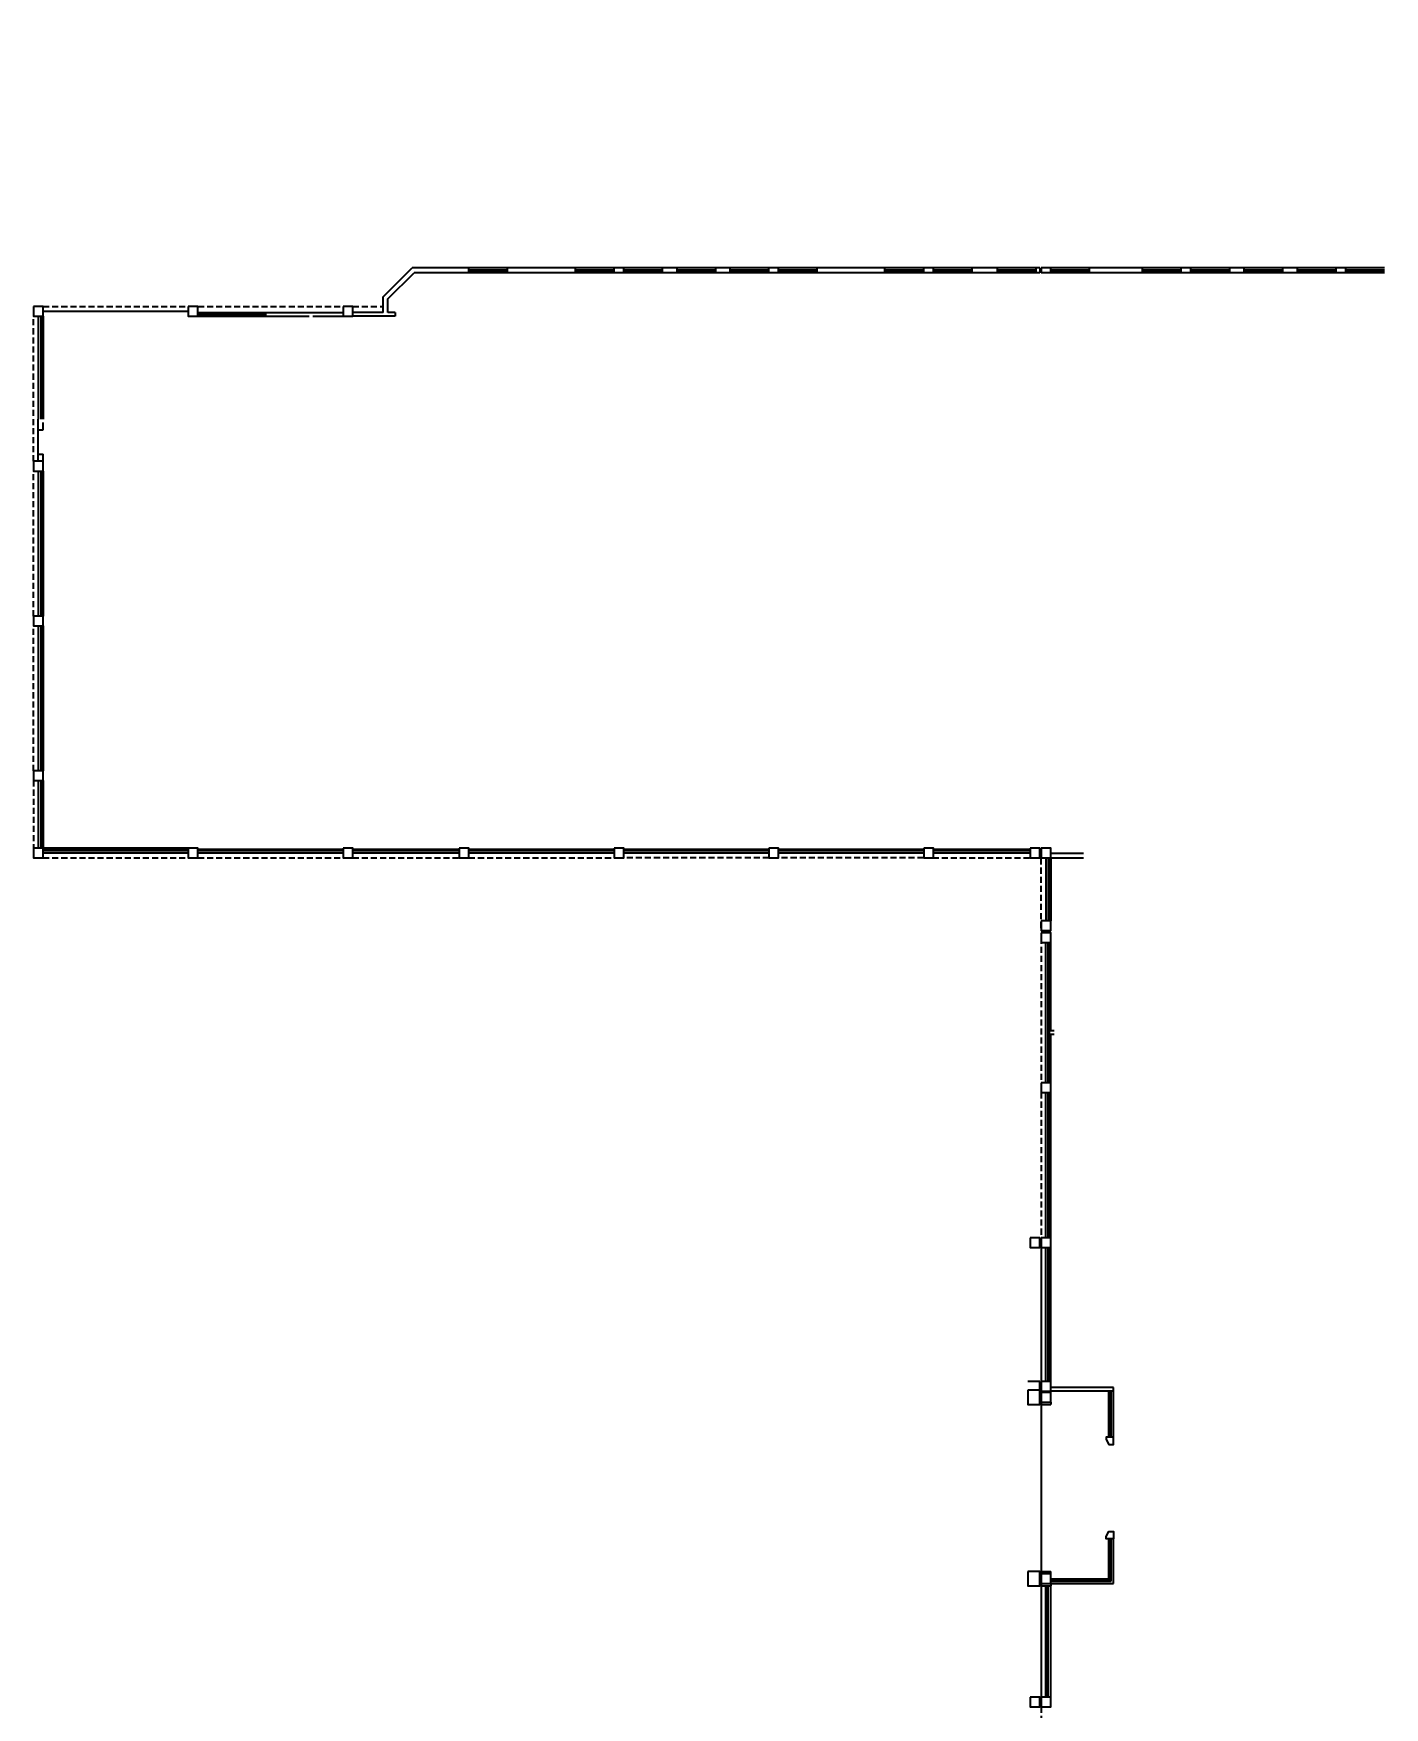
# Model space of a CAD drawing. Header units: metres. Extents: x 51 to 18146, y -212 to 18074.
# Drawn here: x 57.1 to 112.9, y 527.2 to 596.5 of the extents above; entities that cross this region are included whole.
import ezdxf

# ---------------------------------------------------------------- set-up
doc = ezdxf.new("R2010")
doc.units = ezdxf.units.M
doc.linetypes.add('HIDDEN', pattern=[0.375, 0.25, -0.125])
doc.layers.get('0').update_dxf_attribs({"color": 250})
for name, color, linetype in [('AY', 1, 'Continuous'), ('COL', 2, 'Continuous'), ('PA', 7, 'Continuous'), ('VE', 5, 'Continuous')]:
    doc.layers.add(name, color=color, linetype=linetype)
doc.layers.get('0').freeze()

# ---------------------------------------------------------------- blocks, each defined once
blk = doc.blocks.new('-COL40-')
at = {"color": 0}
blk.add_lwpolyline([(-0.2, 0.2), (-0.2, -0.2), (0.2, -0.2), (0.2, 0.2)], close=True, dxfattribs=at)

msp = doc.modelspace()

# ---------------------------------------------------------------- linework, layer by layer
at = {"layer": 'AY', "color": 0, "linetype": 'HIDDEN'}
for p, q in [((57.494, 585.166), (63.494, 585.166)), ((63.894, 585.166), (69.894, 585.166)), ((70.294, 585.166), (71.544, 585.166)), ((57.094, 578.766), (57.094, 584.766)), ((57.094, 572.366), (57.094, 578.366)), ((57.094, 565.966), (57.094, 571.966)), ((57.094, 565.566), (57.094, 562.766)), ((57.494, 562.366), (63.494, 562.366)), ((63.894, 562.366), (69.894, 562.366)), ((70.294, 562.366), (74.694, 562.366)), ((75.094, 562.366), (81.094, 562.366)), ((87.494, 562.366), (81.494, 562.366)), ((93.894, 562.366), (87.894, 562.366)), ((93.894, 562.366), (98.744, 562.366)), ((98.744, 559.466), (98.744, 562.366)), ((98.744, 559.066), (98.744, 553.066)), ((98.744, 552.666), (98.744, 546.666)), ((98.744, 527.266), (98.744, 521.016))]:
    msp.add_line(p, q, dxfattribs=at)
at = {"layer": 'AY', "color": 0}
for p, q in [((57.294, 579.066), (57.294, 580.066)), ((98.744, 546.266), (98.744, 540.266)), ((98.744, 539.766), (98.744, 532.866)), ((98.744, 532.266), (98.744, 527.666))]:
    msp.add_line(p, q, dxfattribs=at)
at = {"layer": 'COL', "color": 15}
for points in [[(98.194, 540.366), (98.194, 539.766), (98.694, 539.766), (98.694, 540.366)], [(98.194, 532.866), (98.194, 532.266), (98.694, 532.266), (98.694, 532.866)]]:
    msp.add_lwpolyline(points, close=True, dxfattribs=at)
at = {"layer": 'PA', "color": 0}
for p, q in [((71.544, 585.566), (72.744, 586.766)), ((71.744, 585.483), (72.827, 586.566)), ((75.094, 586.766), (72.744, 586.766)), ((75.094, 586.566), (72.827, 586.566)), ((75.094, 586.566), (75.094, 586.766)), ((76.694, 586.566), (76.694, 586.766)), ((79.494, 586.766), (76.694, 586.766)), ((79.494, 586.566), (76.694, 586.566)), ((79.494, 586.566), (79.494, 586.766)), ((81.494, 586.766), (81.094, 586.766)), ((81.094, 586.566), (81.094, 586.766)), ((81.494, 586.566), (81.094, 586.566)), ((81.494, 586.566), (81.494, 586.766)), ((83.094, 586.566), (83.094, 586.766)), ((83.694, 586.766), (83.094, 586.766)), ((83.694, 586.566), (83.094, 586.566)), ((83.694, 586.766), (83.694, 586.566)), ((85.894, 586.766), (85.294, 586.766)), ((85.294, 586.766), (85.294, 586.566)), ((85.894, 586.566), (85.294, 586.566)), ((85.894, 586.566), (85.894, 586.766)), ((87.894, 586.766), (87.494, 586.766)), ((87.494, 586.566), (87.494, 586.766)), ((87.894, 586.566), (87.494, 586.566)), ((87.894, 586.566), (87.894, 586.766)), ((92.294, 586.766), (89.494, 586.766)), ((89.494, 586.566), (89.494, 586.766)), ((92.294, 586.566), (89.494, 586.566)), ((92.294, 586.566), (92.294, 586.766)), ((93.894, 586.566), (93.894, 586.766)), ((94.294, 586.766), (93.894, 586.766)), ((94.294, 586.566), (93.894, 586.566)), ((94.294, 586.566), (94.294, 586.766)), ((96.944, 586.766), (95.894, 586.766)), ((95.894, 586.566), (95.894, 586.766)), ((96.944, 586.566), (95.894, 586.566)), ((96.944, 586.566), (96.944, 586.766)), ((98.544, 586.566), (98.544, 586.766)), ((98.694, 586.766), (98.544, 586.766)), ((98.694, 586.566), (98.544, 586.566)), ((98.694, 586.766), (98.694, 586.566)), ((99.144, 586.766), (98.744, 586.766)), ((98.744, 586.766), (98.744, 586.566)), ((99.144, 586.566), (98.744, 586.566)), ((99.144, 586.566), (99.144, 586.766)), ((102.944, 586.766), (100.744, 586.766)), ((100.744, 586.566), (100.744, 586.766)), ((102.944, 586.566), (100.744, 586.566)), ((102.944, 586.566), (102.944, 586.766)), ((104.544, 586.566), (104.544, 586.766)), ((104.944, 586.766), (104.544, 586.766)), ((104.944, 586.566), (104.544, 586.566)), ((104.944, 586.566), (104.944, 586.766)), ((106.544, 586.566), (106.544, 586.766)), ((107.144, 586.766), (106.544, 586.766)), ((107.144, 586.566), (106.544, 586.566)), ((107.144, 586.566), (107.144, 586.766)), ((109.344, 586.766), (108.744, 586.766)), ((108.744, 586.566), (108.744, 586.766)), ((109.344, 586.566), (108.744, 586.566)), ((109.344, 586.566), (109.344, 586.766)), ((110.944, 586.566), (110.944, 586.766)), ((111.344, 586.766), (110.944, 586.766)), ((111.344, 586.566), (110.944, 586.566)), ((111.344, 586.566), (111.344, 586.766)), ((71.544, 584.916), (71.544, 585.566)), ((66.694, 584.766), (66.694, 584.916)), ((66.694, 584.916), (69.894, 584.916)), ((71.544, 584.916), (70.294, 584.916)), ((71.744, 584.916), (71.744, 585.483)), ((72.044, 584.916), (71.744, 584.916)), ((72.044, 584.916), (72.044, 584.766)), ((66.694, 584.766), (68.494, 584.766)), ((68.644, 584.766), (69.894, 584.766)), ((72.044, 584.766), (70.294, 584.766)), ((57.294, 580.066), (57.294, 580.516)), ((57.294, 580.066), (57.494, 580.066)), ((57.494, 580.066), (57.494, 580.366)), ((57.294, 579.066), (57.494, 579.066)), ((57.294, 578.766), (57.294, 579.066)), ((57.494, 578.766), (57.494, 579.066)), ((99.144, 562.566), (100.494, 562.566)), ((99.144, 562.366), (100.494, 562.366)), ((99.094, 555.066), (99.094, 555.216)), ((99.294, 555.216), (99.094, 555.216)), ((99.294, 555.066), (99.094, 555.066)), ((98.694, 540.716), (98.194, 540.716)), ((98.694, 540.366), (98.694, 540.716)), ((101.744, 540.466), (99.144, 540.466)), ((101.744, 540.316), (99.144, 540.316)), ((101.744, 540.316), (101.744, 540.466)), ((98.744, 539.866), (98.744, 539.766)), ((98.744, 539.766), (99.144, 539.766)), ((99.144, 539.866), (99.144, 539.766)), ((98.744, 532.866), (99.144, 532.866)), ((98.744, 532.766), (98.744, 532.866)), ((98.744, 532.366), (98.744, 532.266)), ((98.744, 532.266), (99.144, 532.266)), ((99.144, 532.766), (99.144, 532.866)), ((99.144, 532.366), (99.144, 532.266))]:
    msp.add_line(p, q, dxfattribs=at)
at = {"layer": 'PA', "color": 15}
for points in [[(101.744, 538.416), (101.444, 538.416), (101.444, 538.316), (101.544, 538.116), (101.744, 538.116)], [(101.744, 534.216), (101.444, 534.216), (101.444, 534.316), (101.544, 534.516), (101.744, 534.516)]]:
    msp.add_lwpolyline(points, close=True, dxfattribs=at)
at = {"layer": 'VE', "color": 0}
for p, q in [((76.694, 586.766), (75.094, 586.766)), ((76.694, 586.666), (75.094, 586.666)), ((76.694, 586.616), (75.094, 586.616)), ((76.694, 586.566), (75.094, 586.566)), ((81.094, 586.766), (79.494, 586.766)), ((81.094, 586.666), (79.494, 586.666)), ((81.094, 586.616), (79.494, 586.616)), ((81.094, 586.566), (79.494, 586.566)), ((83.094, 586.766), (81.494, 586.766)), ((83.094, 586.666), (81.494, 586.666)), ((83.094, 586.616), (81.494, 586.616)), ((83.094, 586.566), (81.494, 586.566)), ((85.294, 586.766), (83.694, 586.766)), ((85.294, 586.666), (83.694, 586.666)), ((85.294, 586.616), (83.694, 586.616)), ((85.294, 586.566), (83.694, 586.566)), ((87.494, 586.766), (85.894, 586.766)), ((87.494, 586.666), (85.894, 586.666)), ((87.494, 586.616), (85.894, 586.616)), ((87.494, 586.566), (85.894, 586.566)), ((89.494, 586.766), (87.894, 586.766)), ((89.494, 586.666), (87.894, 586.666)), ((89.494, 586.616), (87.894, 586.616)), ((89.494, 586.566), (87.894, 586.566)), ((93.894, 586.766), (92.294, 586.766)), ((93.894, 586.666), (92.294, 586.666)), ((93.894, 586.616), (92.294, 586.616)), ((93.894, 586.566), (92.294, 586.566)), ((95.894, 586.766), (94.294, 586.766)), ((95.894, 586.666), (94.294, 586.666)), ((95.894, 586.616), (94.294, 586.616)), ((95.894, 586.566), (94.294, 586.566)), ((98.544, 586.766), (96.944, 586.766)), ((98.544, 586.666), (96.944, 586.666)), ((98.544, 586.616), (96.944, 586.616)), ((98.544, 586.566), (96.944, 586.566)), ((100.744, 586.766), (99.144, 586.766)), ((100.744, 586.666), (99.144, 586.666)), ((100.744, 586.616), (99.144, 586.616)), ((100.744, 586.566), (99.144, 586.566)), ((104.544, 586.766), (102.944, 586.766)), ((104.544, 586.666), (102.944, 586.666)), ((104.544, 586.616), (102.944, 586.616)), ((104.544, 586.566), (102.944, 586.566)), ((106.544, 586.766), (104.944, 586.766)), ((106.544, 586.666), (104.944, 586.666)), ((106.544, 586.616), (104.944, 586.616)), ((106.544, 586.566), (104.944, 586.566)), ((108.744, 586.766), (107.144, 586.766)), ((108.744, 586.666), (107.144, 586.666)), ((108.744, 586.616), (107.144, 586.616)), ((108.744, 586.566), (107.144, 586.566)), ((110.944, 586.766), (109.344, 586.766)), ((110.944, 586.666), (109.344, 586.666)), ((110.944, 586.616), (109.344, 586.616)), ((110.944, 586.566), (109.344, 586.566)), ((112.944, 586.766), (111.344, 586.766)), ((112.944, 586.666), (111.344, 586.666)), ((112.944, 586.616), (111.344, 586.616)), ((112.944, 586.566), (111.344, 586.566)), ((63.494, 584.966), (57.494, 584.966)), ((63.894, 584.916), (66.694, 584.916)), ((57.294, 584.766), (57.294, 580.516)), ((57.394, 584.766), (57.394, 580.516)), ((57.444, 584.766), (57.444, 580.516)), ((57.494, 584.766), (57.494, 580.516)), ((63.894, 584.866), (66.694, 584.866)), ((63.894, 584.816), (66.694, 584.816)), ((63.894, 584.766), (66.694, 584.766)), ((57.294, 578.366), (57.294, 572.366)), ((57.394, 578.366), (57.394, 572.366)), ((57.444, 578.366), (57.444, 572.366)), ((57.494, 578.366), (57.494, 572.366)), ((57.294, 571.966), (57.294, 565.966)), ((57.394, 571.966), (57.394, 565.966)), ((57.444, 571.966), (57.444, 565.966)), ((57.494, 571.966), (57.494, 565.966)), ((57.294, 565.566), (57.294, 562.766)), ((57.394, 565.566), (57.394, 562.766)), ((57.444, 565.566), (57.444, 562.766)), ((57.494, 565.566), (57.494, 562.766)), ((63.494, 562.766), (57.494, 562.766)), ((63.494, 562.716), (57.494, 562.716)), ((63.494, 562.666), (57.494, 562.666)), ((63.494, 562.566), (57.494, 562.566)), ((69.894, 562.716), (63.894, 562.716)), ((69.894, 562.666), (63.894, 562.666)), ((69.894, 562.566), (63.894, 562.566)), ((74.694, 562.716), (70.294, 562.716)), ((74.694, 562.666), (70.294, 562.666)), ((74.694, 562.566), (70.294, 562.566)), ((81.094, 562.716), (75.094, 562.716)), ((81.094, 562.666), (75.094, 562.666)), ((81.094, 562.566), (75.094, 562.566)), ((87.494, 562.716), (81.494, 562.716)), ((87.494, 562.666), (81.494, 562.666)), ((87.494, 562.566), (81.494, 562.566)), ((93.894, 562.716), (87.894, 562.716)), ((93.894, 562.666), (87.894, 562.666)), ((93.894, 562.566), (87.894, 562.566)), ((98.294, 562.716), (94.294, 562.716)), ((98.294, 562.666), (94.294, 562.666)), ((98.294, 562.566), (94.294, 562.566)), ((98.944, 562.366), (98.944, 559.766)), ((99.044, 562.366), (99.044, 559.766)), ((99.094, 562.366), (99.094, 559.766)), ((99.144, 562.366), (99.144, 559.766)), ((98.944, 553.066), (98.944, 558.866)), ((99.044, 553.066), (99.044, 558.866)), ((99.094, 553.066), (99.094, 558.866)), ((99.144, 555.216), (99.144, 558.866)), ((99.144, 553.066), (99.144, 555.066)), ((98.944, 546.666), (98.944, 552.666)), ((99.044, 546.666), (99.044, 552.666)), ((99.094, 546.666), (99.094, 552.666)), ((99.144, 546.666), (99.144, 552.666)), ((98.944, 540.716), (98.944, 546.266)), ((99.044, 540.716), (99.044, 546.266)), ((99.094, 540.716), (99.094, 546.266)), ((99.144, 540.716), (99.144, 546.266)), ((101.544, 538.416), (101.544, 540.316)), ((101.594, 538.416), (101.594, 540.316)), ((101.644, 538.416), (101.644, 540.316)), ((101.744, 538.416), (101.744, 540.316)), ((101.544, 538.116), (101.744, 538.116)), ((101.544, 534.516), (101.744, 534.516)), ((101.544, 532.566), (101.544, 534.216)), ((101.594, 532.516), (101.594, 534.216)), ((101.644, 532.466), (101.644, 534.216)), ((101.744, 532.366), (101.744, 534.216)), ((98.944, 527.666), (98.944, 532.266)), ((98.994, 527.666), (98.994, 532.266)), ((99.044, 527.666), (99.044, 532.266)), ((99.144, 532.566), (101.544, 532.566)), ((99.144, 532.516), (101.594, 532.516)), ((99.144, 532.466), (101.644, 532.466)), ((99.144, 532.366), (101.744, 532.366)), ((99.144, 527.666), (99.144, 532.266))]:
    msp.add_line(p, q, dxfattribs=at)

# ---------------------------------------------------------------- block references
at = {"layer": 'COL', "color": 0}
for p in [(57.294, 584.966), (63.694, 584.966), (70.094, 584.966), (57.294, 578.566), (57.294, 572.166), (57.294, 565.766), (57.294, 562.566), (63.694, 562.566), (70.094, 562.566), (74.894, 562.566), (81.294, 562.566), (87.694, 562.566), (94.094, 562.566), (98.494, 562.566), (98.944, 562.566), (98.944, 559.566), (98.944, 559.066), (98.944, 552.866), (98.494, 546.466), (98.944, 546.466), (98.944, 540.516), (98.944, 540.066), (98.944, 532.566), (98.494, 527.466), (98.944, 527.466)]:
    msp.add_blockref('-COL40-', p, dxfattribs=at)

doc.saveas('drawing.dxf')
